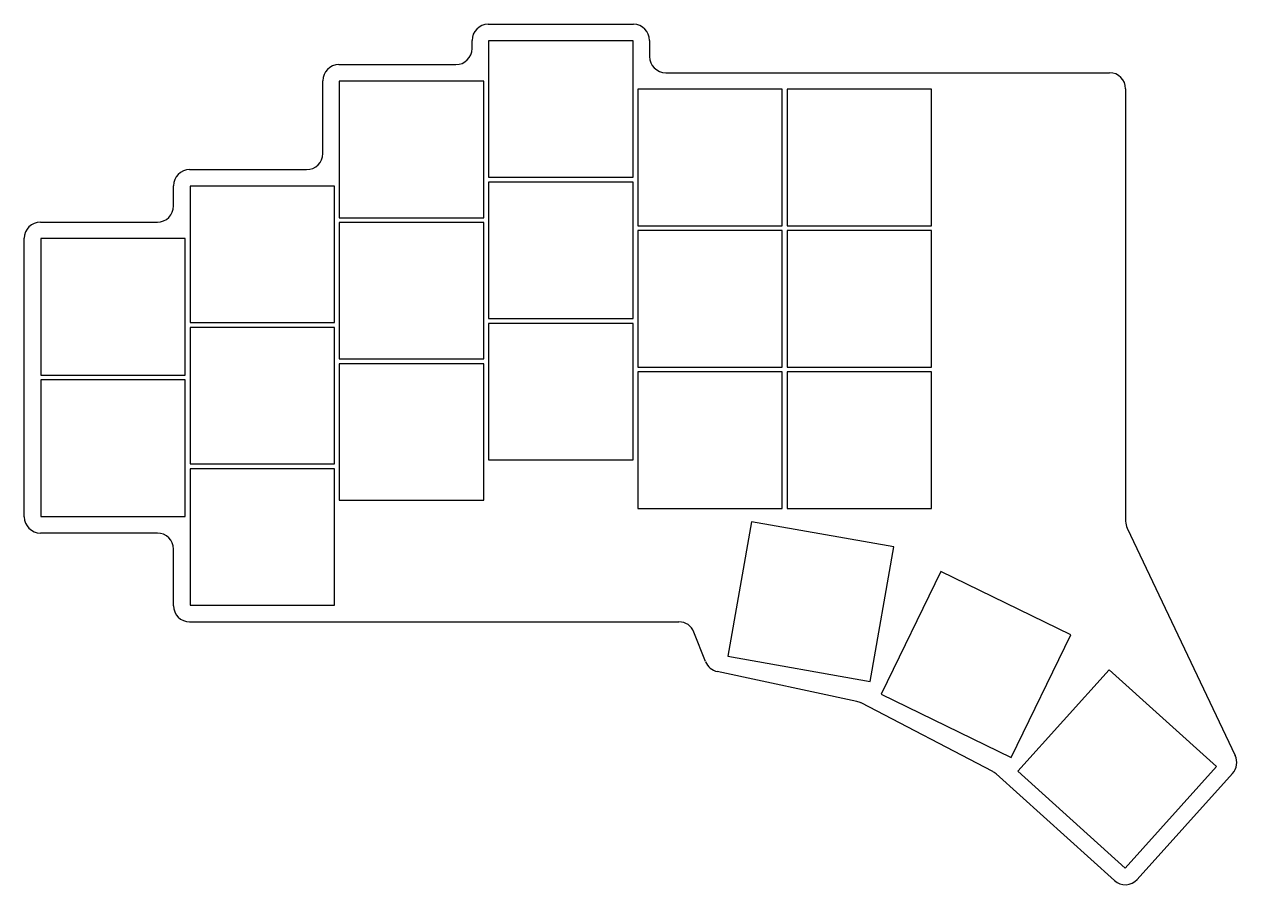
# Model space of a CAD drawing. Header units: millimetres. Extents: x 39 to 189, y -137 to -30.
import ezdxf

# ---------------------------------------------------------------- set-up
doc = ezdxf.new("R2010")
doc.units = ezdxf.units.MM

msp = doc.modelspace()

# ---------------------------------------------------------------- linework, layer by layer
at = {"linetype": 'CONTINUOUS'}
for p, q in [((96.5, -30), (114.5, -30)), ((94.5, -33), (94.5, -32)), ((114.45, -32.05), (96.55, -32.05)), ((96.55, -32.05), (96.55, -48.95)), ((114.45, -48.95), (114.45, -32.05)), ((116.5, -32), (116.5, -34)), ((78, -35), (92.5, -35)), ((118.5, -36), (173.5, -36)), ((76, -46), (76, -37)), ((95.95, -37.05), (78.05, -37.05)), ((78.05, -37.05), (78.05, -53.95)), ((95.95, -53.95), (95.95, -37.05)), ((132.95, -38.05), (115.05, -38.05)), ((115.05, -38.05), (115.05, -54.95)), ((132.95, -54.95), (132.95, -38.05)), ((151.45, -38.05), (133.55, -38.05)), ((133.55, -38.05), (133.55, -54.95)), ((151.45, -54.95), (151.45, -38.05)), ((175.5, -38), (175.5, -91.55)), ((59.5, -48), (74, -48)), ((96.55, -48.95), (114.45, -48.95)), ((114.45, -49.55), (96.55, -49.55)), ((96.55, -49.55), (96.55, -66.45)), ((114.45, -66.45), (114.45, -49.55)), ((57.5, -52.5), (57.5, -50)), ((77.45, -50.05), (59.55, -50.05)), ((59.55, -50.05), (59.55, -66.95)), ((77.45, -66.95), (77.45, -50.05)), ((78.05, -53.95), (95.95, -53.95)), ((41, -54.5), (55.5, -54.5)), ((95.95, -54.55), (78.05, -54.55)), ((78.05, -54.55), (78.05, -71.45)), ((95.95, -71.45), (95.95, -54.55)), ((115.05, -54.95), (132.95, -54.95)), ((132.95, -55.55), (115.05, -55.55)), ((115.05, -55.55), (115.05, -72.45)), ((132.95, -72.45), (132.95, -55.55)), ((133.55, -54.95), (151.45, -54.95)), ((151.45, -55.55), (133.55, -55.55)), ((133.55, -55.55), (133.55, -72.45)), ((151.45, -72.45), (151.45, -55.55)), ((39, -91), (39, -56.5)), ((58.95, -56.55), (41.05, -56.55)), ((41.05, -56.55), (41.05, -73.45)), ((58.95, -73.45), (58.95, -56.55)), ((59.55, -66.95), (77.45, -66.95)), ((77.45, -67.55), (59.55, -67.55)), ((59.55, -67.55), (59.55, -84.45)), ((77.45, -84.45), (77.45, -67.55)), ((96.55, -66.45), (114.45, -66.45)), ((114.45, -67.05), (96.55, -67.05)), ((96.55, -67.05), (96.55, -83.95)), ((114.45, -83.95), (114.45, -67.05)), ((78.05, -71.45), (95.95, -71.45)), ((95.95, -72.05), (78.05, -72.05)), ((78.05, -72.05), (78.05, -88.95)), ((95.95, -88.95), (95.95, -72.05)), ((41.05, -73.45), (58.95, -73.45)), ((115.05, -72.45), (132.95, -72.45)), ((132.95, -73.05), (115.05, -73.05)), ((115.05, -73.05), (115.05, -89.95)), ((132.95, -89.95), (132.95, -73.05)), ((133.55, -72.45), (151.45, -72.45)), ((151.45, -73.05), (133.55, -73.05)), ((133.55, -73.05), (133.55, -89.95)), ((151.45, -89.95), (151.45, -73.05)), ((58.95, -74.05), (41.05, -74.05)), ((41.05, -74.05), (41.05, -90.95)), ((58.95, -90.95), (58.95, -74.05)), ((96.55, -83.95), (114.45, -83.95)), ((59.55, -84.45), (77.45, -84.45)), ((77.45, -85.05), (59.55, -85.05)), ((59.55, -85.05), (59.55, -101.95)), ((77.45, -101.95), (77.45, -85.05)), ((78.05, -88.95), (95.95, -88.95)), ((115.05, -89.95), (132.95, -89.95)), ((133.55, -89.95), (151.45, -89.95)), ((41.05, -90.95), (58.95, -90.95)), ((129.15, -91.62), (126.22, -108.27)), ((146.78, -94.73), (129.15, -91.62)), ((55.5, -93), (41, -93)), ((175.69, -92.41), (189.08, -120.57)), ((57.5, -102), (57.5, -95)), ((143.85, -111.38), (146.78, -94.73)), ((152.62, -97.78), (145.21, -112.97)), ((168.7, -105.62), (152.62, -97.78)), ((59.55, -101.95), (77.45, -101.95)), ((59.5, -104), (120.14, -104)), ((123.45, -108.93), (122, -105.26)), ((161.3, -120.81), (168.7, -105.62)), ((126.22, -108.27), (143.85, -111.38)), ((142.2, -113.85), (124.89, -110.15)), ((173.46, -109.95), (162.15, -122.51)), ((186.76, -121.93), (173.46, -109.95)), ((159.03, -122.54), (142.71, -114.04)), ((145.21, -112.97), (161.3, -120.81)), ((174.12, -136.04), (159.44, -122.83)), ((162.15, -122.51), (175.45, -134.49)), ((175.45, -134.49), (186.76, -121.93)), ((188.76, -122.77), (176.94, -135.89))]:
    msp.add_line(p, q, dxfattribs=at)
for centre, start, end in [((96.5, -32), 90, 180), ((114.5, -32), 0, 90), ((92.5, -33), 270, 0), ((118.5, -34), 180, 270), ((78, -37), 90, 180), ((173.5, -38), 0, 90), ((74, -46), 270, 0), ((59.5, -50), 90, 180), ((55.5, -52.5), 270, 0), ((41, -56.5), 90, 180), ((41, -91), 180, 270), ((177.5, -91.55), 180, 205.4252), ((55.5, -95), 0, 90), ((59.5, -102), 180, 270), ((120.14, -106), 21.5651, 90), ((125.31, -108.2), 201.5651, 257.9374), ((141.78, -115.81), 62.4699, 77.9374), ((187.27, -121.43), 318, 25.4252), ((158.1, -124.32), 48, 62.4699), ((175.45, -134.56), 228, 318)]:
    msp.add_arc(centre, 2, start, end, dxfattribs=at)

doc.saveas('drawing.dxf')
